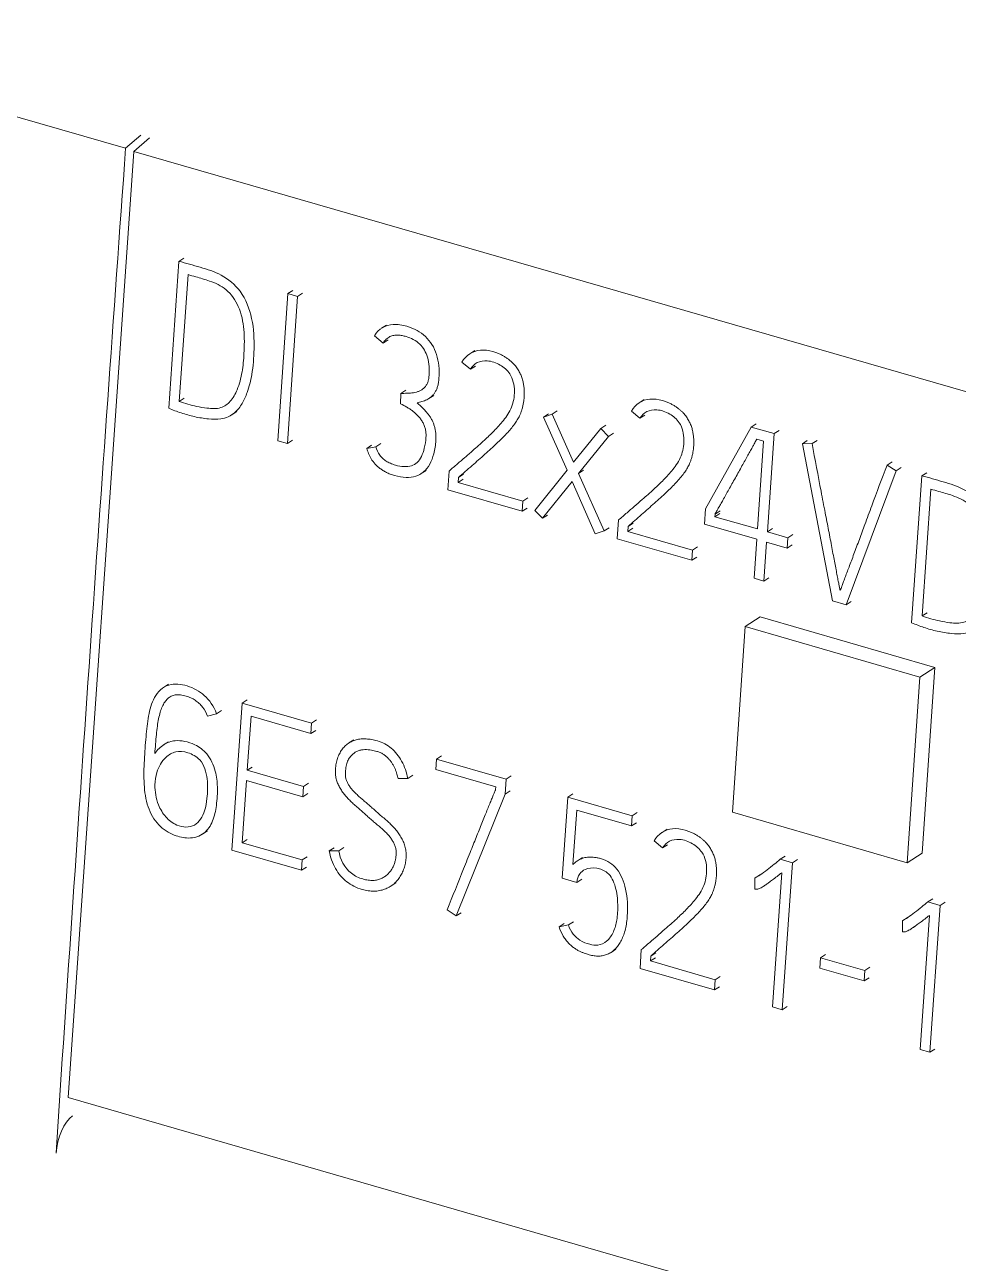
# Model space of a CAD drawing. Header units: inches. Extents: x 9220 to 92460, y -39241 to 4813.
# Drawn here: x 74635.04 to 74641.9, y -33726.26 to -33717.16 of the extents above; entities that cross this region are included whole.
import ezdxf

# ---------------------------------------------------------------- set-up
doc = ezdxf.new("R2010")
doc.units = ezdxf.units.IN
doc.header["$MEASUREMENT"] = 0

# ---------------------------------------------------------------- blocks, each defined once
blk = doc.blocks.new('A$C027ebf9d')
at = {"color": 0, "linetype": 'Continuous', "lineweight": 0}
for p, q in [((17.00251, -13.73224), (16.83545, -13.68401)), ((17.00251, -13.73224), (17.00842, -13.72713)), ((17.00567, -13.73344), (17.01183, -13.72811)), ((16.98001, -14.10287), (17.00567, -13.73344)), ((17.85124, -13.97754), (17.00567, -13.73344)), ((17.02333, -13.77637), (17.02527, -13.77512)), ((17.02333, -13.77637), (17.01934, -13.83371)), ((17.0269, -13.78156), (17.02346, -13.83107)), ((17.0659, -13.78899), (17.06191, -13.8464)), ((17.0659, -13.78899), (17.06785, -13.78773)), ((17.06969, -13.79008), (17.0659, -13.78899)), ((17.06969, -13.79008), (17.07163, -13.78883)), ((17.0657, -13.8475), (17.06969, -13.79008)), ((17.10248, -13.80249), (17.10443, -13.80124)), ((17.10307, -13.80827), (17.09972, -13.80543)), ((17.10307, -13.80827), (17.10502, -13.80702)), ((17.13694, -13.81247), (17.13889, -13.81122)), ((17.13717, -13.81852), (17.13389, -13.8157)), ((17.13717, -13.81852), (17.13912, -13.81727)), ((17.10992, -13.832), (17.10997, -13.82794)), ((17.10997, -13.82794), (17.11191, -13.82668)), ((17.12088, -13.82995), (17.12283, -13.8287)), ((17.02346, -13.83107), (17.02541, -13.82981)), ((17.20315, -13.83158), (17.2051, -13.83033)), ((17.04403, -13.83626), (17.04598, -13.83501)), ((17.16574, -13.8372), (17.16769, -13.83594)), ((17.16914, -13.83598), (17.16574, -13.8372)), ((17.16574, -13.8372), (17.17496, -13.85786)), ((17.16914, -13.83598), (17.17109, -13.83473)), ((17.17749, -13.85476), (17.16914, -13.83598)), ((17.20337, -13.83764), (17.2001, -13.83482)), ((17.20337, -13.83764), (17.20532, -13.83638)), ((17.18812, -13.84162), (17.17749, -13.85476)), ((17.18812, -13.84162), (17.19007, -13.84037)), ((17.19115, -13.8447), (17.18812, -13.84162)), ((17.24682, -13.84105), (17.22901, -13.87306)), ((17.24682, -13.84105), (17.24877, -13.8398)), ((17.25582, -13.84365), (17.24682, -13.84105)), ((17.25582, -13.84365), (17.25777, -13.8424)), ((17.06191, -13.8464), (17.0657, -13.8475)), ((17.0657, -13.8475), (17.06764, -13.84624)), ((17.10026, -13.84876), (17.10221, -13.8475)), ((17.17942, -13.85915), (17.19115, -13.8447)), ((17.19115, -13.8447), (17.1931, -13.84344)), ((17.24904, -13.84577), (17.25169, -13.84653)), ((17.25169, -13.84653), (17.2493, -13.88087)), ((17.25316, -13.88198), (17.25582, -13.84365)), ((17.26682, -13.84756), (17.26877, -13.84631)), ((17.27061, -13.84751), (17.26682, -13.84756)), ((17.26682, -13.84756), (17.27861, -13.90896)), ((17.27061, -13.84751), (17.27256, -13.84626)), ((17.09666, -13.84943), (17.09861, -13.84818)), ((17.09666, -13.84943), (17.10026, -13.84876)), ((17.29989, -13.85597), (17.30184, -13.85471)), ((17.30352, -13.85816), (17.29989, -13.85597)), ((17.30352, -13.85816), (17.30547, -13.8569)), ((17.11794, -13.85926), (17.11989, -13.85801)), ((17.12834, -13.86558), (17.12885, -13.85824)), ((17.13254, -13.86076), (17.1324, -13.86268)), ((17.1324, -13.86268), (17.13435, -13.86143)), ((17.13254, -13.86076), (17.13449, -13.85951)), ((17.17496, -13.85786), (17.16229, -13.87359)), ((17.16539, -13.87668), (17.17688, -13.86233)), ((17.17688, -13.86233), (17.18596, -13.88279)), ((17.17942, -13.85915), (17.18137, -13.85789)), ((17.18936, -13.88165), (17.17942, -13.85915)), ((17.2839, -13.91049), (17.30352, -13.85816)), ((17.31349, -13.86014), (17.30951, -13.91747)), ((17.31349, -13.86014), (17.31544, -13.85888)), ((17.1574, -13.87397), (17.12834, -13.86558)), ((17.1324, -13.86268), (17.15768, -13.86998)), ((17.31707, -13.86532), (17.31363, -13.91483)), ((17.15768, -13.86998), (17.1574, -13.87397)), ((17.15768, -13.86998), (17.15962, -13.86872)), ((17.1574, -13.87397), (17.15935, -13.87271)), ((17.16229, -13.87359), (17.16539, -13.87668)), ((17.16539, -13.87668), (17.16734, -13.87543)), ((17.22901, -13.87306), (17.2286, -13.87897)), ((17.23266, -13.87606), (17.23461, -13.87481)), ((17.23266, -13.87606), (17.23273, -13.87503)), ((17.2493, -13.88087), (17.23266, -13.87606)), ((17.23273, -13.87503), (17.23468, -13.87377)), ((17.18596, -13.88279), (17.18936, -13.88165)), ((17.18936, -13.88165), (17.19131, -13.88039)), ((17.19455, -13.88469), (17.19506, -13.87735)), ((17.19874, -13.87988), (17.19861, -13.88179)), ((17.19861, -13.88179), (17.20056, -13.88054)), ((17.19861, -13.88179), (17.22388, -13.88909)), ((17.19874, -13.87988), (17.20069, -13.87862)), ((17.2286, -13.87897), (17.24902, -13.88486)), ((17.25316, -13.88198), (17.25511, -13.88073)), ((17.2236, -13.89308), (17.19455, -13.88469)), ((17.24902, -13.88486), (17.24797, -13.90012)), ((17.25182, -13.90123), (17.25288, -13.88598)), ((17.25288, -13.88598), (17.2609, -13.88829)), ((17.26118, -13.8843), (17.25316, -13.88198)), ((17.2609, -13.88829), (17.26118, -13.8843)), ((17.26118, -13.8843), (17.26313, -13.88304)), ((17.22388, -13.88909), (17.2236, -13.89308)), ((17.22388, -13.88909), (17.22583, -13.88783)), ((17.2609, -13.88829), (17.26285, -13.88704)), ((17.2236, -13.89308), (17.22555, -13.89183)), ((17.24797, -13.90012), (17.25182, -13.90123)), ((17.25182, -13.90123), (17.25377, -13.89997)), ((17.27861, -13.90896), (17.2839, -13.91049)), ((17.2839, -13.91049), (17.28585, -13.90923)), ((17.24455, -13.91898), (17.25041, -13.91521)), ((17.3186, -13.93489), (17.25041, -13.91521)), ((17.31363, -13.91483), (17.31558, -13.91358)), ((17.24455, -13.91898), (17.23951, -13.99149)), ((17.31274, -13.93866), (17.24455, -13.91898)), ((17.31274, -13.93866), (17.3186, -13.93489)), ((17.31356, -14.0074), (17.3186, -13.93489)), ((17.30771, -14.01117), (17.31274, -13.93866)), ((17.01737, -13.94274), (17.01932, -13.94149)), ((17.048, -13.94884), (17.04402, -14.00625)), ((17.048, -13.94884), (17.04995, -13.94758)), ((17.07517, -13.95668), (17.048, -13.94884)), ((17.03807, -13.95297), (17.03446, -13.95389)), ((17.03807, -13.95297), (17.04002, -13.95172)), ((17.05004, -13.97508), (17.0515, -13.954)), ((17.0515, -13.954), (17.07488, -13.96075)), ((17.07488, -13.96075), (17.07517, -13.95668)), ((17.07517, -13.95668), (17.07711, -13.95542)), ((17.01731, -13.96517), (17.01926, -13.96392)), ((17.07488, -13.96075), (17.07683, -13.9595)), ((17.0897, -13.96441), (17.09165, -13.96315)), ((17.1239, -13.97067), (17.12362, -13.97474)), ((17.1239, -13.97067), (17.12585, -13.96941)), ((17.15114, -13.97853), (17.1239, -13.97067)), ((17.05004, -13.97508), (17.05199, -13.97383)), ((17.07198, -13.98142), (17.05004, -13.97508)), ((17.11272, -13.97827), (17.10893, -13.97832)), ((17.11272, -13.97827), (17.11467, -13.97702)), ((17.12362, -13.97474), (17.14707, -13.98151)), ((17.15073, -13.98436), (17.15114, -13.97853)), ((17.15114, -13.97853), (17.15309, -13.97727)), ((17.04808, -14.00335), (17.04976, -13.97908)), ((17.04976, -13.97908), (17.0717, -13.98541)), ((17.0717, -13.98541), (17.07198, -13.98142)), ((17.07198, -13.98142), (17.07393, -13.98016)), ((17.14707, -13.98151), (17.14699, -13.98263)), ((17.15073, -13.98436), (17.15268, -13.9831)), ((17.0717, -13.98541), (17.07365, -13.98416)), ((17.1316, -14.03195), (17.15073, -13.98436)), ((17.17299, -14.01718), (17.17519, -13.98555)), ((17.17519, -13.98555), (17.17714, -13.9843)), ((17.17519, -13.98555), (17.20039, -13.99283)), ((17.1787, -13.99064), (17.17722, -14.01188)), ((17.20011, -13.99682), (17.1787, -13.99064)), ((17.20039, -13.99283), (17.20011, -13.99682)), ((17.20039, -13.99283), (17.20234, -13.99157)), ((17.23951, -13.99149), (17.30771, -14.01117)), ((17.20011, -13.99682), (17.20206, -13.99557)), ((17.03253, -14.00003), (17.03448, -13.99877)), ((17.04808, -14.00335), (17.05002, -14.0021)), ((17.21225, -14.00538), (17.20897, -14.00256)), ((17.21202, -13.99932), (17.21397, -13.99807)), ((17.04402, -14.00625), (17.07118, -14.01409)), ((17.07146, -14.0101), (17.04808, -14.00335)), ((17.08204, -14.00656), (17.08399, -14.00531)), ((17.08204, -14.00656), (17.08583, -14.00651)), ((17.08583, -14.00651), (17.08778, -14.00526)), ((17.21225, -14.00538), (17.2142, -14.00412)), ((17.30771, -14.01117), (17.31356, -14.0074)), ((17.07118, -14.01409), (17.07146, -14.0101)), ((17.07146, -14.0101), (17.0734, -14.00885)), ((17.17899, -14.01039), (17.18094, -14.00913)), ((17.25817, -14.00984), (17.26012, -14.00858)), ((17.25817, -14.00984), (17.26294, -14.01121)), ((17.26294, -14.01121), (17.25895, -14.06855)), ((17.26294, -14.01121), (17.26489, -14.00996)), ((17.07118, -14.01409), (17.07313, -14.01284)), ((17.17875, -14.01884), (17.17299, -14.01718)), ((17.24825, -14.02147), (17.24831, -14.01715)), ((17.24831, -14.01715), (17.25026, -14.0159)), ((17.25517, -14.06745), (17.25881, -14.01507)), ((17.10606, -14.02033), (17.10801, -14.01908)), ((17.17875, -14.01884), (17.18069, -14.01758)), ((17.25187, -14.0202), (17.25382, -14.01894)), ((17.31582, -14.02648), (17.31778, -14.02522)), ((17.31582, -14.02648), (17.32059, -14.02786)), ((17.32059, -14.02786), (17.32254, -14.0266)), ((17.12806, -14.02962), (17.1316, -14.03195)), ((17.1316, -14.03195), (17.13355, -14.03069)), ((17.31282, -14.0841), (17.31646, -14.03171)), ((17.32059, -14.02786), (17.31661, -14.08519)), ((17.17183, -14.03615), (17.17378, -14.03489)), ((17.17183, -14.03615), (17.17543, -14.03547)), ((17.17543, -14.03547), (17.17738, -14.03422)), ((17.30591, -14.03812), (17.30597, -14.0338)), ((17.30597, -14.0338), (17.30792, -14.03254)), ((17.30952, -14.03684), (17.31147, -14.03559)), ((17.19209, -14.04618), (17.19404, -14.04492)), ((17.20342, -14.05243), (17.20393, -14.04509)), ((17.20762, -14.04762), (17.20748, -14.04953)), ((17.20748, -14.04953), (17.20943, -14.04828)), ((17.20748, -14.04953), (17.23276, -14.05683)), ((17.20762, -14.04762), (17.20957, -14.04636)), ((17.27395, -14.04828), (17.27366, -14.05235)), ((17.27395, -14.04828), (17.2759, -14.04702)), ((17.2912, -14.05326), (17.27395, -14.04828)), ((17.23248, -14.06082), (17.20342, -14.05243)), ((17.23276, -14.05683), (17.2347, -14.05557)), ((17.27366, -14.05235), (17.29091, -14.05733)), ((17.29091, -14.05733), (17.2912, -14.05326)), ((17.2912, -14.05326), (17.29315, -14.052)), ((17.23276, -14.05683), (17.23248, -14.06082)), ((17.23248, -14.06082), (17.23443, -14.05957)), ((17.29091, -14.05733), (17.29286, -14.05607)), ((17.25895, -14.06855), (17.25517, -14.06745)), ((17.25895, -14.06855), (17.2609, -14.06729)), ((17.31661, -14.08519), (17.31282, -14.0841)), ((17.31661, -14.08519), (17.31856, -14.08393)), ((17.82557, -14.34696), (16.98001, -14.10287))]:
    blk.add_line(p, q, dxfattribs=at)
for centre, major_axis, start_param in [((36.51534, -1.33425), (-10.91931, -37.82561), -1.11518), ((16.98121, -14.12066), (-0.00328, -0.01135), -2.63969)]:
    blk.add_ellipse(centre, major_axis=major_axis, ratio=0.433013, start_param=start_param, end_param=-1.104278, dxfattribs=at)
for points, knots in [([(17.01934, -13.83371), (17.02094, -13.83439), (17.02254, -13.835), (17.02415, -13.83553), (17.02589, -13.83611), (17.02763, -13.83661), (17.02938, -13.837), (17.03121, -13.83741), (17.03303, -13.83771), (17.03486, -13.83789), (17.0365, -13.83805), (17.03814, -13.83812), (17.0397, -13.83788), (17.04172, -13.83757), (17.04362, -13.83674), (17.04513, -13.83544), (17.04629, -13.83445), (17.04722, -13.83317), (17.04801, -13.83181), (17.04878, -13.83049), (17.04942, -13.82908), (17.04996, -13.82761), (17.05078, -13.82537), (17.05137, -13.82298), (17.05179, -13.82053), (17.05233, -13.81731), (17.05258, -13.81398), (17.05266, -13.81061), (17.05275, -13.8067), (17.05261, -13.80273), (17.05174, -13.79869), (17.05094, -13.79497), (17.04952, -13.79118), (17.0472, -13.78807), (17.04522, -13.78542), (17.0426, -13.78326), (17.03986, -13.78177), (17.0372, -13.78033), (17.03442, -13.77952), (17.03166, -13.77869), (17.02888, -13.77786), (17.02612, -13.77702), (17.02333, -13.77637)], [0, 0, 0, 0, 0.048928, 0.048928, 0.048928, 0.10152, 0.10152, 0.10152, 0.156673, 0.156673, 0.156673, 0.206259, 0.206259, 0.206259, 0.270351, 0.270351, 0.270351, 0.31956, 0.31956, 0.31956, 0.366981, 0.366981, 0.366981, 0.439378, 0.439378, 0.439378, 0.534587, 0.534587, 0.534587, 0.645045, 0.645045, 0.645045, 0.746603, 0.746603, 0.746603, 0.832762, 0.832762, 0.832762, 0.916147, 0.916147, 0.916147, 1, 1, 1, 1]), ([(17.02346, -13.83107), (17.02572, -13.83189), (17.02798, -13.83254), (17.03023, -13.83301), (17.03158, -13.83329), (17.03293, -13.83352), (17.03429, -13.83368), (17.03616, -13.8339), (17.03806, -13.834), (17.03973, -13.83348), (17.04114, -13.83303), (17.04238, -13.83214), (17.04338, -13.83102), (17.04453, -13.82974), (17.04537, -13.82817), (17.04605, -13.8265), (17.04694, -13.82432), (17.04756, -13.82198), (17.04798, -13.81956), (17.04839, -13.81721), (17.04861, -13.81478), (17.04874, -13.81234), (17.04892, -13.80927), (17.04897, -13.80617), (17.04867, -13.803), (17.04839, -13.79998), (17.0478, -13.7969), (17.04649, -13.79397), (17.04538, -13.79151), (17.04376, -13.78916), (17.04176, -13.78747), (17.03983, -13.78585), (17.03755, -13.78484), (17.0353, -13.78406), (17.03349, -13.78343), (17.03169, -13.78294), (17.02989, -13.78242), (17.0289, -13.78214), (17.0279, -13.78184), (17.0269, -13.78156)], [0, 0, 0, 0, 0.085013, 0.085013, 0.085013, 0.135874, 0.135874, 0.135874, 0.205821, 0.205821, 0.205821, 0.265138, 0.265138, 0.265138, 0.333279, 0.333279, 0.333279, 0.422662, 0.422662, 0.422662, 0.50952, 0.50952, 0.50952, 0.618636, 0.618636, 0.618636, 0.722487, 0.722487, 0.722487, 0.80996, 0.80996, 0.80996, 0.894466, 0.894466, 0.894466, 0.962458, 0.962458, 0.962458, 1, 1, 1, 1]), ([(17.09972, -13.80543), (17.10122, -13.80272), (17.10558, -13.80039), (17.11195, -13.80146), (17.11625, -13.80313), (17.1197, -13.80558), (17.12235, -13.80885), (17.12414, -13.81281), (17.125, -13.81733), (17.12501, -13.82104), (17.12472, -13.82375), (17.1244, -13.82526), (17.12392, -13.82653), (17.12332, -13.82759), (17.12264, -13.8285), (17.12186, -13.82926), (17.12101, -13.82989), (17.12013, -13.83041), (17.11919, -13.83081), (17.11794, -13.83124), (17.11699, -13.83151), (17.11635, -13.83165)], [0, 0, 0, 0, 0.177969, 0.277991, 0.355408, 0.424426, 0.491004, 0.560177, 0.636379, 0.72419, 0.755913, 0.784262, 0.809647, 0.83316, 0.855708, 0.877614, 0.899011, 0.919895, 0.94045, 0.960699, 1, 1, 1, 1]), ([(17.10997, -13.82794), (17.1108, -13.82793), (17.11205, -13.82788), (17.11372, -13.82781), (17.11494, -13.8277), (17.11609, -13.82744), (17.11717, -13.82707), (17.11817, -13.82656), (17.11904, -13.82586), (17.11982, -13.825), (17.12045, -13.82391), (17.12086, -13.82253), (17.12124, -13.81921), (17.12114, -13.81428), (17.11768, -13.80802), (17.11366, -13.80615), (17.11128, -13.80552), (17.11049, -13.80537), (17.10969, -13.80524), (17.10888, -13.80518), (17.10808, -13.8052), (17.10729, -13.80528), (17.10651, -13.80546), (17.10575, -13.80577), (17.10501, -13.80618), (17.10403, -13.80694), (17.10343, -13.80771), (17.10307, -13.80827)], [0, 0, 0, 0, 0.059027, 0.088993, 0.118548, 0.147162, 0.175106, 0.202604, 0.230099, 0.258166, 0.287672, 0.320058, 0.356367, 0.509421, 0.627625, 0.757774, 0.775505, 0.793677, 0.812339, 0.831209, 0.85007, 0.86906, 0.888397, 0.908411, 0.929359, 0.951405, 1, 1, 1, 1]), ([(17.13389, -13.8157), (17.13539, -13.81306), (17.13806, -13.81132), (17.14108, -13.81104), (17.14266, -13.8109), (17.14434, -13.81115), (17.14599, -13.81162), (17.14647, -13.81176), (17.14696, -13.81192), (17.14744, -13.81209), (17.14788, -13.81226), (17.14832, -13.81244), (17.14876, -13.81264), (17.14917, -13.81283), (17.14957, -13.81303), (17.14996, -13.81326), (17.15033, -13.81346), (17.15069, -13.81369), (17.15105, -13.81392), (17.15139, -13.81414), (17.15172, -13.81437), (17.15205, -13.81462), (17.15235, -13.81485), (17.15265, -13.81509), (17.15294, -13.81534), (17.15322, -13.81558), (17.15349, -13.81582), (17.15374, -13.81608), (17.15399, -13.81632), (17.15423, -13.81658), (17.15445, -13.81684), (17.15466, -13.81709), (17.15487, -13.81735), (17.15506, -13.81762), (17.15525, -13.81787), (17.15542, -13.81813), (17.15559, -13.81839), (17.15575, -13.81864), (17.15591, -13.81889), (17.15605, -13.81914), (17.15619, -13.81937), (17.15633, -13.81961), (17.15645, -13.81985), (17.15671, -13.82035), (17.15693, -13.82087), (17.15713, -13.82139), (17.15733, -13.82191), (17.1575, -13.82244), (17.15764, -13.82297), (17.15778, -13.8235), (17.15789, -13.82403), (17.15797, -13.82457), (17.15806, -13.82511), (17.15812, -13.82564), (17.15816, -13.82618), (17.15821, -13.82671), (17.15823, -13.82723), (17.15823, -13.82776), (17.15824, -13.82828), (17.15822, -13.8288), (17.15819, -13.82931), (17.15815, -13.82977), (17.15811, -13.83023), (17.15805, -13.83068), (17.158, -13.83113), (17.15793, -13.83157), (17.15784, -13.832), (17.15776, -13.83244), (17.15767, -13.83287), (17.15756, -13.83329), (17.15746, -13.8337), (17.15734, -13.83411), (17.15722, -13.83451), (17.15709, -13.83489), (17.15696, -13.83527), (17.15682, -13.83564), (17.15667, -13.836), (17.15652, -13.83635), (17.15636, -13.83669), (17.1561, -13.83725), (17.15581, -13.83779), (17.1555, -13.83831), (17.15515, -13.8389), (17.15476, -13.83946), (17.15436, -13.84), (17.15392, -13.84061), (17.15344, -13.8412), (17.15296, -13.84178), (17.15243, -13.8424), (17.15188, -13.84302), (17.15132, -13.84362), (17.15071, -13.84427), (17.1501, -13.8449), (17.14947, -13.84553), (17.1488, -13.8462), (17.14812, -13.84686), (17.14743, -13.84751), (17.1467, -13.8482), (17.14596, -13.84888), (17.14521, -13.84956), (17.14444, -13.85027), (17.14365, -13.85098), (17.14287, -13.85168), (17.14204, -13.85241), (17.14122, -13.85314), (17.14039, -13.85387), (17.13953, -13.85462), (17.13867, -13.85537), (17.13782, -13.85612), (17.13605, -13.85766), (17.1343, -13.85921), (17.13254, -13.86076)], [0, 0, 0, 0, 0.118477, 0.118477, 0.118477, 0.180647, 0.180647, 0.180647, 0.199061, 0.199061, 0.199061, 0.216082, 0.216082, 0.216082, 0.231833, 0.231833, 0.231833, 0.246526, 0.246526, 0.246526, 0.260308, 0.260308, 0.260308, 0.273254, 0.273254, 0.273254, 0.285426, 0.285426, 0.285426, 0.29689, 0.29689, 0.29689, 0.307753, 0.307753, 0.307753, 0.31802, 0.31802, 0.31802, 0.327627, 0.327627, 0.327627, 0.336606, 0.336606, 0.336606, 0.355189, 0.355189, 0.355189, 0.37361, 0.37361, 0.37361, 0.392165, 0.392165, 0.392165, 0.410785, 0.410785, 0.410785, 0.42927, 0.42927, 0.42927, 0.447741, 0.447741, 0.447741, 0.464235, 0.464235, 0.464235, 0.480574, 0.480574, 0.480574, 0.496814, 0.496814, 0.496814, 0.51268, 0.51268, 0.51268, 0.527892, 0.527892, 0.527892, 0.542508, 0.542508, 0.542508, 0.566365, 0.566365, 0.566365, 0.593275, 0.593275, 0.593275, 0.623397, 0.623397, 0.623397, 0.656474, 0.656474, 0.656474, 0.692185, 0.692185, 0.692185, 0.730563, 0.730563, 0.730563, 0.771282, 0.771282, 0.771282, 0.814001, 0.814001, 0.814001, 0.858722, 0.858722, 0.858722, 0.904903, 0.904903, 0.904903, 1, 1, 1, 1]), ([(17.12885, -13.85824), (17.12995, -13.85729), (17.13104, -13.85635), (17.13213, -13.85541), (17.13308, -13.8546), (17.13403, -13.85379), (17.13498, -13.85297), (17.13601, -13.85208), (17.13704, -13.85117), (17.13807, -13.85027), (17.13961, -13.84892), (17.14115, -13.84757), (17.14266, -13.84618), (17.14393, -13.845), (17.14518, -13.8438), (17.1464, -13.84257), (17.14766, -13.84128), (17.1489, -13.83996), (17.15004, -13.83852), (17.1513, -13.83693), (17.15245, -13.83521), (17.15324, -13.83325), (17.15399, -13.83137), (17.15441, -13.82928), (17.15437, -13.82701), (17.15433, -13.82471), (17.15384, -13.82222), (17.15252, -13.82025), (17.15159, -13.81885), (17.15023, -13.81771), (17.14881, -13.81687), (17.14719, -13.81592), (17.14548, -13.81535), (17.14378, -13.81523), (17.1424, -13.81514), (17.14102, -13.81536), (17.13988, -13.81593), (17.13878, -13.81647), (17.1379, -13.81734), (17.13717, -13.81852)], [0, 0, 0, 0, 0.068794, 0.068794, 0.068794, 0.128406, 0.128406, 0.128406, 0.193582, 0.193582, 0.193582, 0.291346, 0.291346, 0.291346, 0.373604, 0.373604, 0.373604, 0.45943, 0.45943, 0.45943, 0.554437, 0.554437, 0.554437, 0.645803, 0.645803, 0.645803, 0.738171, 0.738171, 0.738171, 0.803969, 0.803969, 0.803969, 0.878932, 0.878932, 0.878932, 0.940491, 0.940491, 0.940491, 1, 1, 1, 1]), ([(17.11635, -13.83165), (17.11712, -13.83233), (17.11824, -13.83336), (17.11963, -13.83478), (17.12056, -13.83584), (17.12137, -13.83694), (17.12205, -13.83809), (17.12262, -13.83929), (17.12307, -13.84056), (17.12342, -13.8419), (17.12364, -13.84331), (17.12373, -13.84479), (17.12363, -13.8476), (17.12308, -13.85138), (17.12153, -13.85562), (17.1191, -13.8587), (17.11587, -13.86052), (17.1119, -13.86096), (17.10849, -13.86031), (17.10592, -13.85947), (17.10439, -13.85882), (17.10304, -13.85807), (17.10186, -13.85724), (17.1008, -13.85637), (17.09988, -13.85544), (17.09908, -13.85447), (17.09839, -13.85347), (17.09784, -13.85244), (17.09725, -13.8511), (17.09687, -13.85009), (17.09666, -13.84943)], [0, 0, 0, 0, 0.04947, 0.072678, 0.09489, 0.116257, 0.13704, 0.157793, 0.179079, 0.201165, 0.224382, 0.249105, 0.275597, 0.367907, 0.447752, 0.519784, 0.588829, 0.660512, 0.741164, 0.772461, 0.800616, 0.825923, 0.849188, 0.871088, 0.891868, 0.911666, 0.930597, 0.948935, 0.96669, 1, 1, 1, 1]), ([(17.10026, -13.84876), (17.10061, -13.84991), (17.10135, -13.85157), (17.1029, -13.85338), (17.1043, -13.85445), (17.10598, -13.85531), (17.10835, -13.85612), (17.11116, -13.85668), (17.11415, -13.85638), (17.11653, -13.85498), (17.11823, -13.85253), (17.11932, -13.84913), (17.11982, -13.84599), (17.11986, -13.84348), (17.11963, -13.84193), (17.11917, -13.84048), (17.11852, -13.83914), (17.11774, -13.8379), (17.11681, -13.83677), (17.11579, -13.83575), (17.11469, -13.83482), (17.11352, -13.834), (17.11194, -13.83303), (17.11073, -13.83238), (17.10992, -13.832)], [0, 0, 0, 0, 0.070606, 0.102584, 0.136025, 0.174009, 0.217714, 0.293477, 0.358868, 0.420065, 0.485571, 0.562465, 0.654475, 0.687582, 0.718308, 0.747613, 0.776093, 0.803947, 0.831767, 0.859738, 0.887815, 0.916282, 0.944737, 1, 1, 1, 1]), ([(17.2001, -13.83482), (17.2016, -13.83218), (17.20426, -13.83044), (17.20728, -13.83016), (17.20887, -13.83001), (17.21055, -13.83026), (17.21219, -13.83073), (17.21268, -13.83087), (17.21316, -13.83103), (17.21364, -13.8312), (17.21408, -13.83137), (17.21453, -13.83155), (17.21497, -13.83175), (17.21537, -13.83194), (17.21577, -13.83214), (17.21617, -13.83237), (17.21653, -13.83258), (17.2169, -13.8328), (17.21726, -13.83304), (17.21759, -13.83326), (17.21792, -13.83349), (17.21825, -13.83373), (17.21856, -13.83396), (17.21886, -13.8342), (17.21915, -13.83445), (17.21942, -13.83469), (17.21969, -13.83493), (17.21995, -13.83519), (17.22019, -13.83544), (17.22043, -13.83569), (17.22066, -13.83595), (17.22087, -13.8362), (17.22107, -13.83646), (17.22127, -13.83673), (17.22145, -13.83698), (17.22162, -13.83724), (17.2218, -13.8375), (17.22195, -13.83775), (17.22211, -13.838), (17.22226, -13.83825), (17.2224, -13.83848), (17.22253, -13.83872), (17.22265, -13.83897), (17.22291, -13.83947), (17.22314, -13.83998), (17.22334, -13.84051), (17.22353, -13.84102), (17.2237, -13.84155), (17.22384, -13.84208), (17.22398, -13.84261), (17.22409, -13.84315), (17.22418, -13.84368), (17.22426, -13.84422), (17.22432, -13.84475), (17.22437, -13.84529), (17.22441, -13.84582), (17.22443, -13.84635), (17.22444, -13.84687), (17.22444, -13.84739), (17.22442, -13.84791), (17.22439, -13.84843), (17.22436, -13.84889), (17.22431, -13.84934), (17.22426, -13.84979), (17.2242, -13.85024), (17.22413, -13.85068), (17.22405, -13.85112), (17.22397, -13.85155), (17.22387, -13.85198), (17.22377, -13.8524), (17.22366, -13.85281), (17.22355, -13.85322), (17.22342, -13.85362), (17.2233, -13.85401), (17.22317, -13.85439), (17.22302, -13.85476), (17.22288, -13.85511), (17.22273, -13.85546), (17.22256, -13.8558), (17.2223, -13.85636), (17.22201, -13.8569), (17.2217, -13.85742), (17.22135, -13.85801), (17.22097, -13.85857), (17.22057, -13.85912), (17.22012, -13.85973), (17.21965, -13.86031), (17.21916, -13.86089), (17.21863, -13.86152), (17.21808, -13.86213), (17.21752, -13.86273), (17.21692, -13.86338), (17.2163, -13.86402), (17.21568, -13.86464), (17.21501, -13.86531), (17.21432, -13.86597), (17.21363, -13.86662), (17.2129, -13.86731), (17.21216, -13.86799), (17.21142, -13.86867), (17.21064, -13.86938), (17.20986, -13.87009), (17.20907, -13.87079), (17.20825, -13.87152), (17.20742, -13.87225), (17.20659, -13.87298), (17.20574, -13.87373), (17.20488, -13.87448), (17.20402, -13.87523), (17.20226, -13.87677), (17.2005, -13.87833), (17.19874, -13.87988)], [0, 0, 0, 0, 0.118477, 0.118477, 0.118477, 0.180647, 0.180647, 0.180647, 0.199061, 0.199061, 0.199061, 0.216082, 0.216082, 0.216082, 0.231833, 0.231833, 0.231833, 0.246526, 0.246526, 0.246526, 0.260308, 0.260308, 0.260308, 0.273254, 0.273254, 0.273254, 0.285426, 0.285426, 0.285426, 0.29689, 0.29689, 0.29689, 0.307753, 0.307753, 0.307753, 0.31802, 0.31802, 0.31802, 0.327627, 0.327627, 0.327627, 0.336606, 0.336606, 0.336606, 0.355189, 0.355189, 0.355189, 0.37361, 0.37361, 0.37361, 0.392165, 0.392165, 0.392165, 0.410785, 0.410785, 0.410785, 0.42927, 0.42927, 0.42927, 0.447741, 0.447741, 0.447741, 0.464235, 0.464235, 0.464235, 0.480574, 0.480574, 0.480574, 0.496814, 0.496814, 0.496814, 0.51268, 0.51268, 0.51268, 0.527892, 0.527892, 0.527892, 0.542508, 0.542508, 0.542508, 0.566365, 0.566365, 0.566365, 0.593275, 0.593275, 0.593275, 0.623397, 0.623397, 0.623397, 0.656474, 0.656474, 0.656474, 0.692185, 0.692185, 0.692185, 0.730563, 0.730563, 0.730563, 0.771282, 0.771282, 0.771282, 0.814001, 0.814001, 0.814001, 0.858722, 0.858722, 0.858722, 0.904903, 0.904903, 0.904903, 1, 1, 1, 1]), ([(17.19506, -13.87735), (17.19615, -13.87641), (17.19724, -13.87547), (17.19834, -13.87453), (17.19929, -13.87371), (17.20024, -13.8729), (17.20118, -13.87208), (17.20222, -13.87119), (17.20324, -13.87029), (17.20427, -13.86939), (17.20581, -13.86803), (17.20735, -13.86668), (17.20886, -13.86529), (17.21013, -13.86412), (17.21138, -13.86292), (17.2126, -13.86168), (17.21387, -13.8604), (17.2151, -13.85907), (17.21624, -13.85763), (17.2175, -13.85604), (17.21866, -13.85432), (17.21944, -13.85236), (17.2202, -13.85049), (17.22061, -13.84839), (17.22057, -13.84612), (17.22054, -13.84382), (17.22004, -13.84133), (17.21873, -13.83936), (17.21779, -13.83796), (17.21644, -13.83683), (17.21501, -13.83599), (17.21339, -13.83503), (17.21168, -13.83446), (17.20999, -13.83435), (17.2086, -13.83425), (17.20722, -13.83447), (17.20609, -13.83504), (17.20498, -13.83558), (17.2041, -13.83645), (17.20337, -13.83764)], [0, 0, 0, 0, 0.068794, 0.068794, 0.068794, 0.128406, 0.128406, 0.128406, 0.193582, 0.193582, 0.193582, 0.291346, 0.291346, 0.291346, 0.373604, 0.373604, 0.373604, 0.45943, 0.45943, 0.45943, 0.554437, 0.554437, 0.554437, 0.645803, 0.645803, 0.645803, 0.738171, 0.738171, 0.738171, 0.803969, 0.803969, 0.803969, 0.878932, 0.878932, 0.878932, 0.940491, 0.940491, 0.940491, 1, 1, 1, 1]), ([(17.23273, -13.87503), (17.23279, -13.87492), (17.23299, -13.87457), (17.23342, -13.87383), (17.23407, -13.87268), (17.2349, -13.87121), (17.23586, -13.86948), (17.23694, -13.86754), (17.23811, -13.86544), (17.23936, -13.86321), (17.24066, -13.8609), (17.24196, -13.85857), (17.24323, -13.8563), (17.24442, -13.85414), (17.24554, -13.85213), (17.24655, -13.85029), (17.24744, -13.84868), (17.24826, -13.8472), (17.24877, -13.84626), (17.24904, -13.84577)], [0, 0, 0, 0, 0.010734, 0.036404, 0.077011, 0.128795, 0.187998, 0.254619, 0.326966, 0.403344, 0.483752, 0.564544, 0.642072, 0.716335, 0.785641, 0.848294, 0.904294, 0.950045, 1, 1, 1, 1]), ([(17.28159, -13.90493), (17.28153, -13.90468), (17.28139, -13.90401), (17.28115, -13.90277), (17.28082, -13.90109), (17.28042, -13.89903), (17.27997, -13.89666), (17.27947, -13.89403), (17.27893, -13.89115), (17.27834, -13.88806), (17.27773, -13.88481), (17.27709, -13.88144), (17.27643, -13.87801), (17.27542, -13.87292), (17.27351, -13.86275), (17.27177, -13.85373), (17.27061, -13.84751)], [0, 0, 0, 0, 0.013272, 0.034859, 0.06476, 0.101229, 0.142516, 0.188621, 0.238884, 0.292645, 0.349905, 0.409112, 0.468717, 0.528719, 0.675164, 1, 1, 1, 1]), ([(17.29989, -13.85597), (17.29788, -13.86126), (17.29499, -13.86894), (17.29178, -13.87764), (17.29018, -13.88199), (17.28911, -13.88491), (17.28804, -13.88778), (17.287, -13.89056), (17.28601, -13.8932), (17.28507, -13.89564), (17.28422, -13.89788), (17.28346, -13.8999), (17.28281, -13.90167), (17.28221, -13.90332), (17.28182, -13.90438), (17.28159, -13.90493)], [0, 0, 0, 0, 0.325145, 0.471471, 0.531274, 0.590769, 0.649955, 0.70726, 0.76111, 0.811506, 0.857719, 0.899023, 0.935417, 0.96522, 1, 1, 1, 1]), ([(17.30951, -13.91747), (17.3111, -13.91816), (17.31442, -13.91942), (17.31962, -13.92089), (17.32484, -13.92175), (17.33041, -13.92198), (17.33524, -13.91987), (17.33828, -13.91571), (17.34056, -13.9107), (17.34231, -13.90361), (17.34303, -13.89388), (17.34265, -13.88285), (17.33847, -13.87173), (17.33023, -13.86494), (17.32178, -13.86247), (17.31628, -13.86078), (17.31349, -13.86014)], [0, 0, 0, 0, 0.048928, 0.10152, 0.156673, 0.206259, 0.270351, 0.31956, 0.366981, 0.439378, 0.534587, 0.645045, 0.746603, 0.832762, 0.916147, 1, 1, 1, 1]), ([(17.31363, -13.91483), (17.31588, -13.91565), (17.31949, -13.91669), (17.32494, -13.91759), (17.32984, -13.91786), (17.33396, -13.91487), (17.33663, -13.90987), (17.33833, -13.90347), (17.33904, -13.8955), (17.33918, -13.88698), (17.33746, -13.87807), (17.33236, -13.87065), (17.32588, -13.8678), (17.32087, -13.86644), (17.31806, -13.86561), (17.31707, -13.86532)], [0, 0, 0, 0, 0.085013, 0.135874, 0.205821, 0.265138, 0.333279, 0.422662, 0.50952, 0.618636, 0.722487, 0.80996, 0.894466, 0.962458, 1, 1, 1, 1]), ([(17.01391, -13.96856), (17.01491, -13.96706), (17.01718, -13.96487), (17.02142, -13.96325), (17.02565, -13.96367), (17.03001, -13.96497), (17.03491, -13.96869), (17.03782, -13.97509), (17.03855, -13.98203), (17.03815, -13.98861), (17.03679, -13.995), (17.03342, -14.00035), (17.02749, -14.00203), (17.02114, -14.00057), (17.01486, -13.99678), (17.01065, -13.98902), (17.00949, -13.9802), (17.00976, -13.97113), (17.0104, -13.96226), (17.01131, -13.95395), (17.01321, -13.94618), (17.01878, -13.94082), (17.02654, -13.94164), (17.03382, -13.94546), (17.03685, -13.95005), (17.03807, -13.95297)], [0, 0, 0, 0, 0.03564, 0.067865, 0.092923, 0.119268, 0.154068, 0.197126, 0.234707, 0.279879, 0.320329, 0.360962, 0.405677, 0.442102, 0.485709, 0.532505, 0.586175, 0.644312, 0.701767, 0.753421, 0.803151, 0.856352, 0.904259, 0.950465, 1, 1, 1, 1]), ([(17.03446, -13.95389), (17.03402, -13.95265), (17.03307, -13.95086), (17.03127, -13.94892), (17.02973, -13.9477), (17.02802, -13.94674), (17.02605, -13.94603), (17.02399, -13.94559), (17.02196, -13.94557), (17.02025, -13.94609), (17.01885, -13.94709), (17.01768, -13.94849), (17.01673, -13.9503), (17.01596, -13.95248), (17.01534, -13.95503), (17.01489, -13.95795), (17.01439, -13.96249), (17.01408, -13.96607), (17.01391, -13.96856)], [0, 0, 0, 0, 0.085549, 0.127923, 0.170971, 0.214845, 0.260884, 0.317917, 0.367656, 0.41257, 0.456833, 0.503792, 0.555243, 0.612421, 0.675966, 0.746378, 0.823872, 1, 1, 1, 1]), ([(17.08583, -14.00651), (17.08618, -14.00974), (17.08901, -14.01504), (17.09433, -14.01738), (17.09723, -14.01802), (17.09917, -14.01815), (17.10089, -14.01789), (17.1024, -14.01734), (17.10374, -14.01663), (17.10489, -14.01571), (17.10585, -14.01465), (17.10665, -14.01346), (17.10726, -14.01216), (17.10771, -14.01083), (17.10802, -14.00953), (17.1082, -14.00815), (17.10821, -14.0067), (17.10797, -14.0052), (17.10747, -14.00382), (17.10676, -14.00253), (17.10591, -14.00129), (17.10491, -14.00009), (17.10377, -13.99893), (17.10252, -13.99776), (17.10116, -13.99663), (17.09973, -13.99547), (17.09827, -13.99421), (17.09678, -13.99289), (17.09527, -13.9915), (17.09373, -13.99013), (17.0922, -13.98882), (17.09072, -13.9875), (17.08936, -13.98613), (17.08811, -13.98472), (17.087, -13.98326), (17.08606, -13.98173), (17.08526, -13.98014), (17.0847, -13.97842), (17.08443, -13.97657), (17.08446, -13.97455), (17.08472, -13.97247), (17.08523, -13.97042), (17.08598, -13.9686), (17.08694, -13.96701), (17.08808, -13.96565), (17.08941, -13.96454), (17.09092, -13.96369), (17.09261, -13.96311), (17.09447, -13.96281), (17.09649, -13.96278), (17.09863, -13.96304), (17.10107, -13.9636), (17.1037, -13.96462), (17.10632, -13.96638), (17.10858, -13.9687), (17.11115, -13.97258), (17.11226, -13.97597), (17.11272, -13.97827)], [0, 0, 0, 0, 0.079774, 0.121236, 0.140075, 0.157254, 0.173247, 0.188397, 0.202796, 0.216711, 0.230265, 0.243508, 0.256652, 0.269293, 0.280934, 0.291684, 0.304893, 0.316879, 0.328106, 0.339273, 0.350814, 0.362909, 0.375637, 0.388999, 0.403044, 0.417696, 0.432849, 0.448511, 0.464937, 0.481153, 0.497163, 0.51278, 0.527863, 0.542482, 0.556645, 0.570443, 0.584077, 0.597961, 0.612786, 0.629037, 0.64828, 0.666584, 0.684253, 0.701354, 0.717933, 0.734308, 0.750738, 0.767515, 0.784992, 0.803232, 0.822275, 0.842375, 0.868294, 0.892965, 0.917787, 0.943448, 1, 1, 1, 1]), ([(17.02682, -13.96822), (17.02516, -13.96767), (17.02197, -13.96739), (17.01737, -13.97022), (17.01462, -13.97499), (17.01364, -13.98156), (17.01461, -13.98781), (17.01796, -13.99353), (17.02309, -13.99745), (17.03007, -13.99755), (17.03341, -13.99173), (17.03448, -13.98528), (17.03474, -13.9786), (17.03281, -13.97118), (17.02849, -13.96877), (17.02682, -13.96822)], [0, 0, 0, 0, 0.0625, 0.125, 0.21875, 0.28125, 0.375, 0.4375, 0.5, 0.59375, 0.6875, 0.75, 0.84375, 0.9375, 1, 1, 1, 1]), ([(17.10893, -13.97832), (17.10882, -13.97773), (17.10858, -13.97679), (17.10817, -13.97551), (17.10776, -13.97447), (17.10725, -13.97342), (17.10665, -13.97239), (17.10595, -13.97138), (17.10512, -13.97043), (17.10418, -13.96954), (17.10311, -13.96874), (17.10188, -13.96811), (17.10071, -13.9677), (17.09958, -13.96742), (17.09849, -13.96722), (17.09726, -13.96703), (17.09596, -13.96696), (17.09465, -13.96711), (17.09337, -13.96745), (17.09214, -13.96803), (17.09102, -13.96892), (17.08999, -13.97005), (17.08913, -13.97157), (17.08859, -13.97353), (17.08833, -13.97543), (17.08832, -13.97711), (17.08853, -13.9784), (17.08898, -13.97963), (17.08961, -13.98078), (17.09037, -13.98191), (17.09129, -13.98299), (17.09234, -13.98407), (17.09348, -13.98516), (17.09474, -13.98625), (17.09608, -13.98739), (17.09746, -13.98859), (17.09893, -13.98988), (17.10047, -13.99126), (17.10208, -13.99267), (17.10371, -13.99403), (17.10528, -13.9954), (17.10674, -13.99684), (17.10809, -13.99833), (17.1093, -13.99989), (17.11032, -14.00155), (17.11118, -14.00331), (17.1118, -14.00521), (17.11209, -14.00726), (17.11207, -14.00935), (17.1118, -14.01141), (17.11129, -14.01336), (17.11054, -14.01521), (17.10957, -14.01691), (17.10839, -14.01842), (17.10701, -14.01971), (17.10543, -14.02077), (17.10365, -14.02156), (17.10169, -14.02211), (17.09955, -14.02234), (17.09726, -14.02217), (17.0946, -14.02158), (17.09172, -14.02049), (17.08883, -14.01869), (17.08638, -14.01634), (17.08363, -14.0124), (17.08249, -14.00891), (17.08204, -14.00656)], [0, 0, 0, 0, 0.014527, 0.0229, 0.03171, 0.040697, 0.049939, 0.059406, 0.069126, 0.079243, 0.089792, 0.100957, 0.11302, 0.121351, 0.131067, 0.142193, 0.154038, 0.166072, 0.178522, 0.191399, 0.204849, 0.219214, 0.234859, 0.25249, 0.272668, 0.283841, 0.294211, 0.304173, 0.314215, 0.324636, 0.335605, 0.347264, 0.35967, 0.372854, 0.386723, 0.401163, 0.416176, 0.433071, 0.449927, 0.466747, 0.483271, 0.499286, 0.514866, 0.530063, 0.545048, 0.560066, 0.575472, 0.591898, 0.609868, 0.627376, 0.645005, 0.66302, 0.681094, 0.698922, 0.71679, 0.734853, 0.753306, 0.772468, 0.792214, 0.812556, 0.833938, 0.86301, 0.889874, 0.915888, 0.942166, 1, 1, 1, 1]), ([(17.14699, -13.98263), (17.14694, -13.98273), (17.14679, -13.98307), (17.14649, -13.9838), (17.14602, -13.98492), (17.14542, -13.98641), (17.14469, -13.98821), (17.14385, -13.99028), (17.14292, -13.99259), (17.14191, -13.99511), (17.14083, -13.99779), (17.13971, -14.00059), (17.13856, -14.00345), (17.13682, -14.00775), (17.13335, -14.01649), (17.13022, -14.02424), (17.12806, -14.02962)], [0, 0, 0, 0, 0.006664, 0.022274, 0.046836, 0.07897, 0.117297, 0.161819, 0.211415, 0.264968, 0.322476, 0.382404, 0.443215, 0.50491, 0.65714, 1, 1, 1, 1]), ([(17.20897, -14.00256), (17.21047, -13.99992), (17.21314, -13.99818), (17.21616, -13.9979), (17.21774, -13.99775), (17.21942, -13.998), (17.22107, -13.99847), (17.22155, -13.99861), (17.22203, -13.99877), (17.22252, -13.99894), (17.22296, -13.99911), (17.2234, -13.99929), (17.22384, -13.99949), (17.22425, -13.99968), (17.22465, -13.99988), (17.22504, -14.00011), (17.22541, -14.00032), (17.22577, -14.00054), (17.22613, -14.00078), (17.22647, -14.001), (17.2268, -14.00123), (17.22713, -14.00147), (17.22743, -14.0017), (17.22773, -14.00194), (17.22802, -14.00219), (17.2283, -14.00243), (17.22857, -14.00268), (17.22882, -14.00293), (17.22907, -14.00318), (17.22931, -14.00343), (17.22953, -14.00369), (17.22974, -14.00394), (17.22995, -14.00421), (17.23014, -14.00447), (17.23032, -14.00472), (17.2305, -14.00498), (17.23067, -14.00525), (17.23083, -14.00549), (17.23099, -14.00574), (17.23113, -14.00599), (17.23127, -14.00623), (17.2314, -14.00646), (17.23153, -14.00671), (17.23179, -14.00721), (17.23201, -14.00772), (17.23221, -14.00825), (17.23241, -14.00877), (17.23258, -14.00929), (17.23272, -14.00982), (17.23286, -14.01035), (17.23297, -14.01089), (17.23305, -14.01142), (17.23314, -14.01196), (17.2332, -14.0125), (17.23324, -14.01303), (17.23329, -14.01356), (17.23331, -14.01409), (17.23331, -14.01461), (17.23332, -14.01513), (17.2333, -14.01565), (17.23326, -14.01617), (17.23323, -14.01663), (17.23319, -14.01708), (17.23313, -14.01753), (17.23307, -14.01798), (17.23301, -14.01842), (17.23292, -14.01886), (17.23284, -14.01929), (17.23275, -14.01972), (17.23264, -14.02014), (17.23254, -14.02055), (17.23242, -14.02096), (17.2323, -14.02136), (17.23217, -14.02175), (17.23204, -14.02213), (17.23189, -14.0225), (17.23175, -14.02285), (17.2316, -14.0232), (17.23144, -14.02354), (17.23118, -14.0241), (17.23089, -14.02464), (17.23058, -14.02516), (17.23023, -14.02575), (17.22984, -14.02631), (17.22944, -14.02686), (17.229, -14.02747), (17.22852, -14.02805), (17.22804, -14.02863), (17.22751, -14.02926), (17.22696, -14.02987), (17.2264, -14.03047), (17.22579, -14.03112), (17.22518, -14.03176), (17.22455, -14.03238), (17.22388, -14.03305), (17.2232, -14.03371), (17.22251, -14.03436), (17.22178, -14.03505), (17.22104, -14.03573), (17.22029, -14.03641), (17.21952, -14.03712), (17.21873, -14.03783), (17.21795, -14.03853), (17.21712, -14.03927), (17.2163, -14.03999), (17.21547, -14.04072), (17.21461, -14.04147), (17.21375, -14.04222), (17.2129, -14.04297), (17.21113, -14.04451), (17.20938, -14.04607), (17.20762, -14.04762)], [0, 0, 0, 0, 0.118477, 0.118477, 0.118477, 0.180647, 0.180647, 0.180647, 0.199061, 0.199061, 0.199061, 0.216082, 0.216082, 0.216082, 0.231833, 0.231833, 0.231833, 0.246526, 0.246526, 0.246526, 0.260308, 0.260308, 0.260308, 0.273254, 0.273254, 0.273254, 0.285426, 0.285426, 0.285426, 0.29689, 0.29689, 0.29689, 0.307753, 0.307753, 0.307753, 0.31802, 0.31802, 0.31802, 0.327627, 0.327627, 0.327627, 0.336606, 0.336606, 0.336606, 0.355189, 0.355189, 0.355189, 0.37361, 0.37361, 0.37361, 0.392165, 0.392165, 0.392165, 0.410785, 0.410785, 0.410785, 0.42927, 0.42927, 0.42927, 0.447741, 0.447741, 0.447741, 0.464235, 0.464235, 0.464235, 0.480574, 0.480574, 0.480574, 0.496814, 0.496814, 0.496814, 0.51268, 0.51268, 0.51268, 0.527892, 0.527892, 0.527892, 0.542508, 0.542508, 0.542508, 0.566365, 0.566365, 0.566365, 0.593275, 0.593275, 0.593275, 0.623397, 0.623397, 0.623397, 0.656474, 0.656474, 0.656474, 0.692185, 0.692185, 0.692185, 0.730563, 0.730563, 0.730563, 0.771282, 0.771282, 0.771282, 0.814001, 0.814001, 0.814001, 0.858722, 0.858722, 0.858722, 0.904903, 0.904903, 0.904903, 1, 1, 1, 1]), ([(17.20393, -14.04509), (17.20503, -14.04415), (17.20612, -14.04321), (17.20721, -14.04227), (17.20816, -14.04145), (17.20911, -14.04064), (17.21006, -14.03982), (17.21109, -14.03893), (17.21212, -14.03803), (17.21315, -14.03713), (17.21469, -14.03577), (17.21623, -14.03442), (17.21774, -14.03303), (17.21901, -14.03186), (17.22026, -14.03066), (17.22147, -14.02942), (17.22274, -14.02814), (17.22397, -14.02681), (17.22512, -14.02537), (17.22638, -14.02378), (17.22753, -14.02206), (17.22832, -14.02011), (17.22907, -14.01823), (17.22949, -14.01614), (17.22945, -14.01386), (17.22941, -14.01156), (17.22892, -14.00907), (17.2276, -14.0071), (17.22667, -14.0057), (17.22531, -14.00457), (17.22389, -14.00373), (17.22227, -14.00277), (17.22055, -14.0022), (17.21886, -14.00209), (17.21747, -14.00199), (17.2161, -14.00221), (17.21496, -14.00278), (17.21386, -14.00332), (17.21298, -14.00419), (17.21225, -14.00538)], [0, 0, 0, 0, 0.068794, 0.068794, 0.068794, 0.128406, 0.128406, 0.128406, 0.193582, 0.193582, 0.193582, 0.291346, 0.291346, 0.291346, 0.373604, 0.373604, 0.373604, 0.45943, 0.45943, 0.45943, 0.554437, 0.554437, 0.554437, 0.645803, 0.645803, 0.645803, 0.738171, 0.738171, 0.738171, 0.803969, 0.803969, 0.803969, 0.878932, 0.878932, 0.878932, 0.940491, 0.940491, 0.940491, 1, 1, 1, 1]), ([(17.17722, -14.01188), (17.17757, -14.01149), (17.17815, -14.01096), (17.17903, -14.01035), (17.17976, -14.00993), (17.18056, -14.00958), (17.18142, -14.00928), (17.18236, -14.00907), (17.18339, -14.00896), (17.18451, -14.00895), (17.18571, -14.00905), (17.187, -14.00928), (17.18902, -14.00978), (17.19169, -14.01093), (17.19457, -14.01362), (17.19666, -14.01727), (17.19801, -14.02171), (17.19861, -14.02688), (17.19854, -14.03144), (17.19815, -14.03512), (17.19764, -14.03762), (17.1969, -14.03985), (17.19599, -14.04181), (17.19492, -14.04352), (17.19369, -14.04495), (17.19232, -14.04609), (17.19079, -14.04693), (17.18913, -14.04746), (17.18735, -14.04767), (17.18548, -14.04757), (17.18398, -14.04725), (17.18284, -14.04689), (17.18201, -14.0466), (17.18105, -14.04627), (17.17999, -14.04583), (17.17888, -14.04523), (17.17774, -14.04451), (17.1766, -14.04362), (17.17549, -14.04254), (17.1744, -14.04129), (17.17298, -14.03922), (17.17224, -14.03741), (17.17183, -14.03615)], [0, 0, 0, 0, 0.021534, 0.032937, 0.044729, 0.056875, 0.069452, 0.0826, 0.096505, 0.111279, 0.126985, 0.143702, 0.161538, 0.205913, 0.248141, 0.293825, 0.346182, 0.40699, 0.478261, 0.512629, 0.544859, 0.575282, 0.604004, 0.631084, 0.6569, 0.681684, 0.705765, 0.729734, 0.753772, 0.778045, 0.803118, 0.812005, 0.822876, 0.835737, 0.849942, 0.864952, 0.880894, 0.897668, 0.915306, 0.934053, 0.954105, 1, 1, 1, 1]), ([(17.24831, -14.01715), (17.24901, -14.01676), (17.25064, -14.01578), (17.25309, -14.01391), (17.25569, -14.01187), (17.25739, -14.01048), (17.25817, -14.00984)], [0, 0, 0, 0, 0.194145, 0.465142, 0.75263, 1, 1, 1, 1]), ([(17.17543, -14.03547), (17.17588, -14.03684), (17.17704, -14.03906), (17.18011, -14.04181), (17.18353, -14.04309), (17.1873, -14.04364), (17.19081, -14.04193), (17.19322, -14.03826), (17.19463, -14.0333), (17.19483, -14.02729), (17.19432, -14.02099), (17.19143, -14.01472), (17.18628, -14.01301), (17.18233, -14.01321), (17.17953, -14.01551), (17.17887, -14.01751), (17.17875, -14.01884)], [0, 0, 0, 0, 0.059022, 0.110017, 0.175174, 0.228533, 0.294979, 0.374406, 0.452147, 0.547151, 0.653629, 0.744768, 0.81483, 0.893356, 0.941956, 1, 1, 1, 1]), ([(17.25881, -14.01507), (17.25759, -14.01603), (17.25591, -14.01733), (17.25381, -14.01888), (17.2526, -14.01972), (17.25159, -14.02038), (17.25075, -14.02089), (17.25007, -14.02124), (17.24953, -14.02146), (17.2491, -14.02155), (17.24869, -14.02154), (17.24842, -14.02152), (17.24825, -14.02147)], [0, 0, 0, 0, 0.370797, 0.510902, 0.6264, 0.722885, 0.800448, 0.861213, 0.907383, 0.939504, 0.963232, 1, 1, 1, 1]), ([(17.30597, -14.0338), (17.30666, -14.03341), (17.30829, -14.03243), (17.31074, -14.03055), (17.31335, -14.02852), (17.31504, -14.02713), (17.31582, -14.02648)], [0, 0, 0, 0, 0.194145, 0.465142, 0.75263, 1, 1, 1, 1]), ([(17.31646, -14.03171), (17.31525, -14.03267), (17.31356, -14.03398), (17.31146, -14.03553), (17.31026, -14.03637), (17.30925, -14.03703), (17.30841, -14.03753), (17.30772, -14.03788), (17.30718, -14.0381), (17.30675, -14.0382), (17.30634, -14.03819), (17.30607, -14.03816), (17.30591, -14.03812)], [0, 0, 0, 0, 0.370797, 0.510902, 0.6264, 0.722885, 0.800448, 0.861213, 0.907383, 0.939504, 0.963232, 1, 1, 1, 1])]:
    blk.add_open_spline(points, degree=3, knots=knots, dxfattribs=at)

msp = doc.modelspace()

# ---------------------------------------------------------------- block references
at = {"xscale": 18.8131500959034, "yscale": 18.8131500959034, "zscale": 18.8131500959034}
msp.add_blockref('A$C027ebf9d', (74315.912, -33459.7197), dxfattribs=at)

doc.saveas('drawing.dxf')
